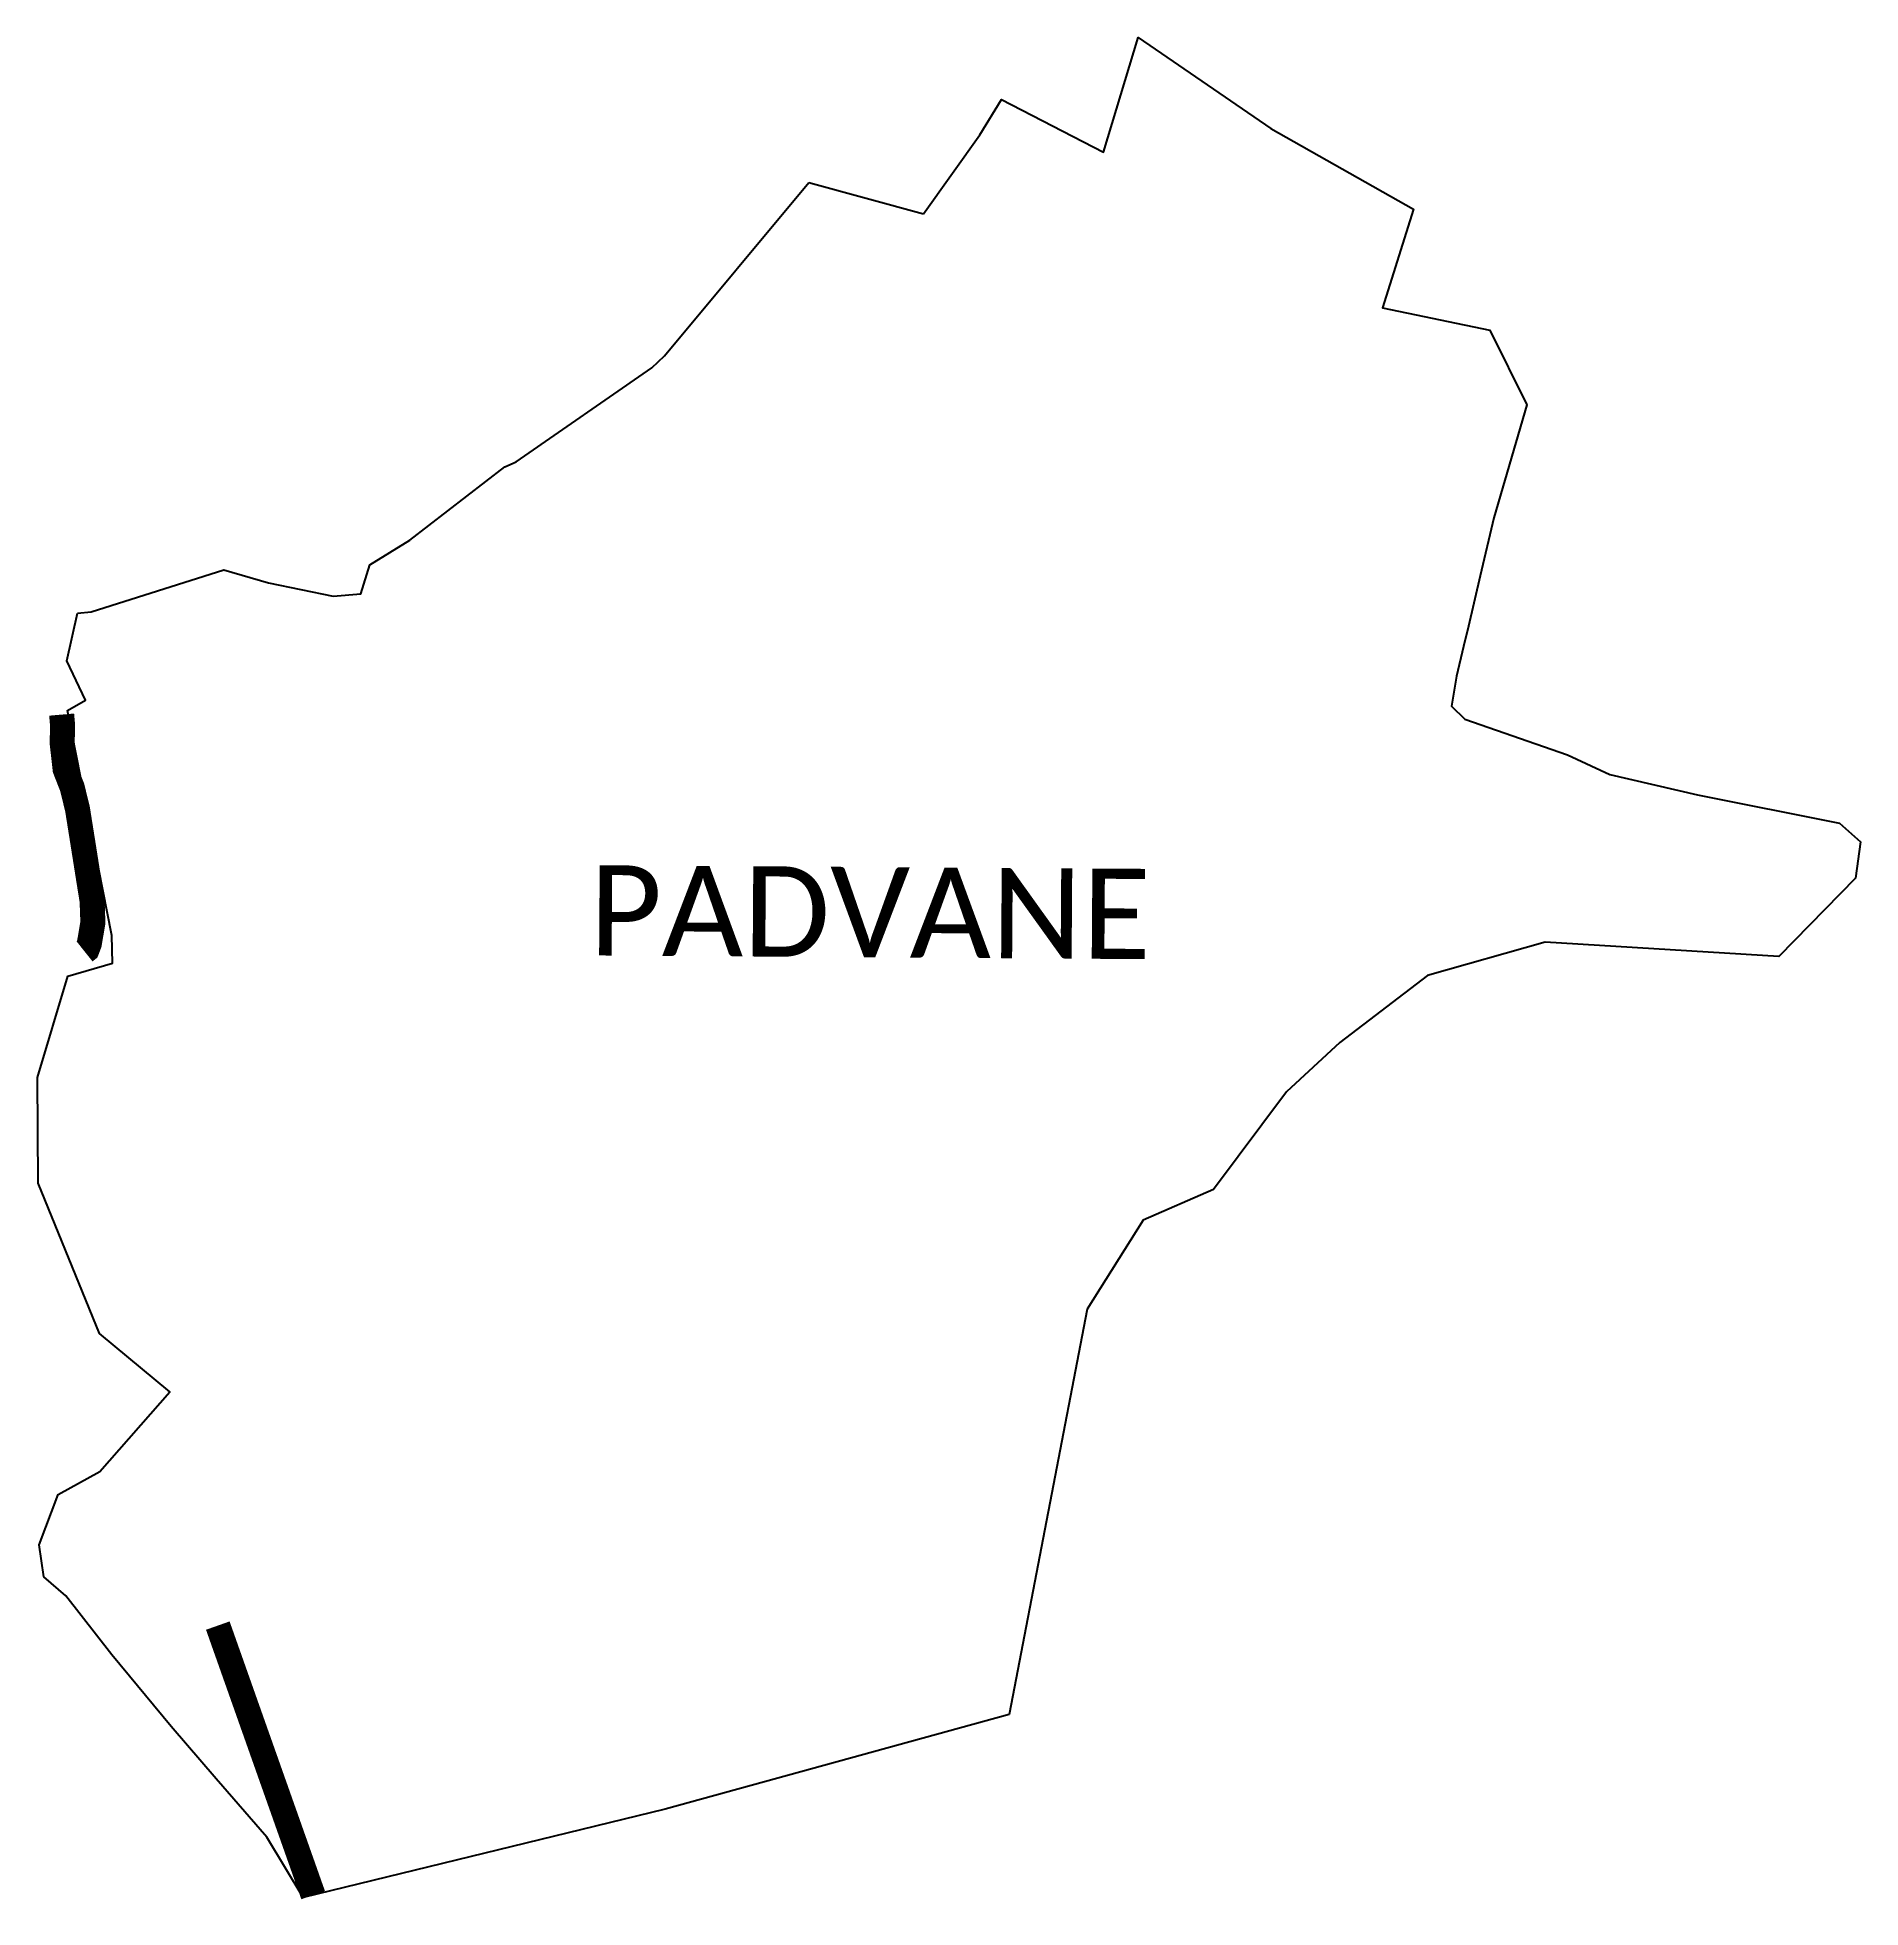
# Model space of a CAD drawing. Header units: metres. Extents: x 325452 to 329094, y 1812908 to 1816644.
import ezdxf

# ---------------------------------------------------------------- set-up
doc = ezdxf.new("R2010")
doc.units = ezdxf.units.M
for name, color, linetype in [('UNPROTECTED', 130, 'Continuous'), ('UNPROTECTED DUE TO CREEK', 150, 'Continuous'), ('village', 3, 'Continuous'), ('VILLAGE NAME', 250, 'Continuous')]:
    doc.layers.add(name, color=color, linetype=linetype)

msp = doc.modelspace()

# ---------------------------------------------------------------- linework, layer by layer
at = {"color": 3}
for points in [[(327222.3, 1816291.6), (327334.8, 1816449.1), (327378.4, 1816520), (327581.6, 1816414.5), (327651.2, 1816643.8), (327916, 1816462.1), (328201.1, 1816300.6), (328139.5, 1816103.4), (328353.5, 1816059.2), (328427.6, 1815909.6), (328361.4, 1815683.7), (328334.4, 1815568.4), (328310.7, 1815467.5), (328301.2, 1815426.9), (328287.3, 1815367.5), (328276.8, 1815307.8), (328303.5, 1815281.7), (328509, 1815210.4), (328593, 1815171.5), (328768.2, 1815130.4), (329052, 1815073.9), (329094.1, 1815036.9), (329083.9, 1814964.1), (328931.1, 1814807.9), (328464, 1814836), (328229, 1814769.4), (328054, 1814635.7), (327947.1, 1814537.2), (327801.3, 1814342), (327660.9, 1814281.2), (327549.4, 1814103), (327393.6, 1813293.3), (326706.6, 1813104.4), (325983.1, 1812927.6), (325910.9, 1813048.4), (325809.2, 1813164.9), (325719.5, 1813269), (325601, 1813412.5), (325509.4, 1813530.2), (325465.4, 1813568.6), (325456, 1813632.3), (325493.8, 1813733), (325577, 1813778.6), (325716.8, 1813937.7), (325576.7, 1814054.6), (325454.2, 1814354.9), (325452.4, 1814566.2), (325513.4, 1814768.5), (325602.4, 1814794.3), (325600.8, 1814849.3), (325512.7, 1815298.9), (325548.7, 1815319.5), (325511, 1815398.3), (325532.2, 1815493.4)], [(325532.2, 1815493.4), (325560, 1815496.1), (325824.7, 1815580.4), (325914.1, 1815554.2), (326042.9, 1815527.5), (326098.5, 1815532.3), (326116.3, 1815590.2), (326196.6, 1815639.2), (326385.9, 1815786.2), (326408.7, 1815796.1), (326679.6, 1815983.8), (326705.2, 1816007.6), (326993.6, 1816354.1)]]:
    msp.add_lwpolyline(points, dxfattribs=at)
at = {"layer": 'UNPROTECTED', "const_width": 50, "flags": 128}
msp.add_lwpolyline([(325500.8, 1815290.9), (325502.7, 1815268.6), (325501.8, 1815234.6), (325507.7, 1815181.6), (325521.8, 1815145.6), (325532.4, 1815102.4), (325541.5, 1815045.2), (325555.8, 1814954.9), (325561.6, 1814919), (325563.2, 1814875.6), (325556.1, 1814833.6), (325554.3, 1814828.6), (325551.3, 1814820.8), (325546.9, 1814817.3)], dxfattribs=at)
at = {"layer": 'UNPROTECTED DUE TO CREEK', "const_width": 50, "flags": 128}
msp.add_lwpolyline([(325812.7, 1813470.9), (326003.1, 1812932.5)], dxfattribs=at)
at = {"layer": 'village'}
msp.add_lwpolyline([(326993.6, 1816354.1), (327222.3, 1816291.6)], dxfattribs=at)

# ---------------------------------------------------------------- texts
at = {"layer": 'VILLAGE NAME', "insert": (326555.4, 1814990.2), "char_height": 180.345, "attachment_point": 1, "rotation": 359.6139}
msp.add_mtext_dynamic_manual_height_columns('{\\fCalibri|b0|i0|c0|p34;PADVANE}', width=1779.605, gutter_width=901.7, heights=[0], dxfattribs=at)

doc.saveas('drawing.dxf')
